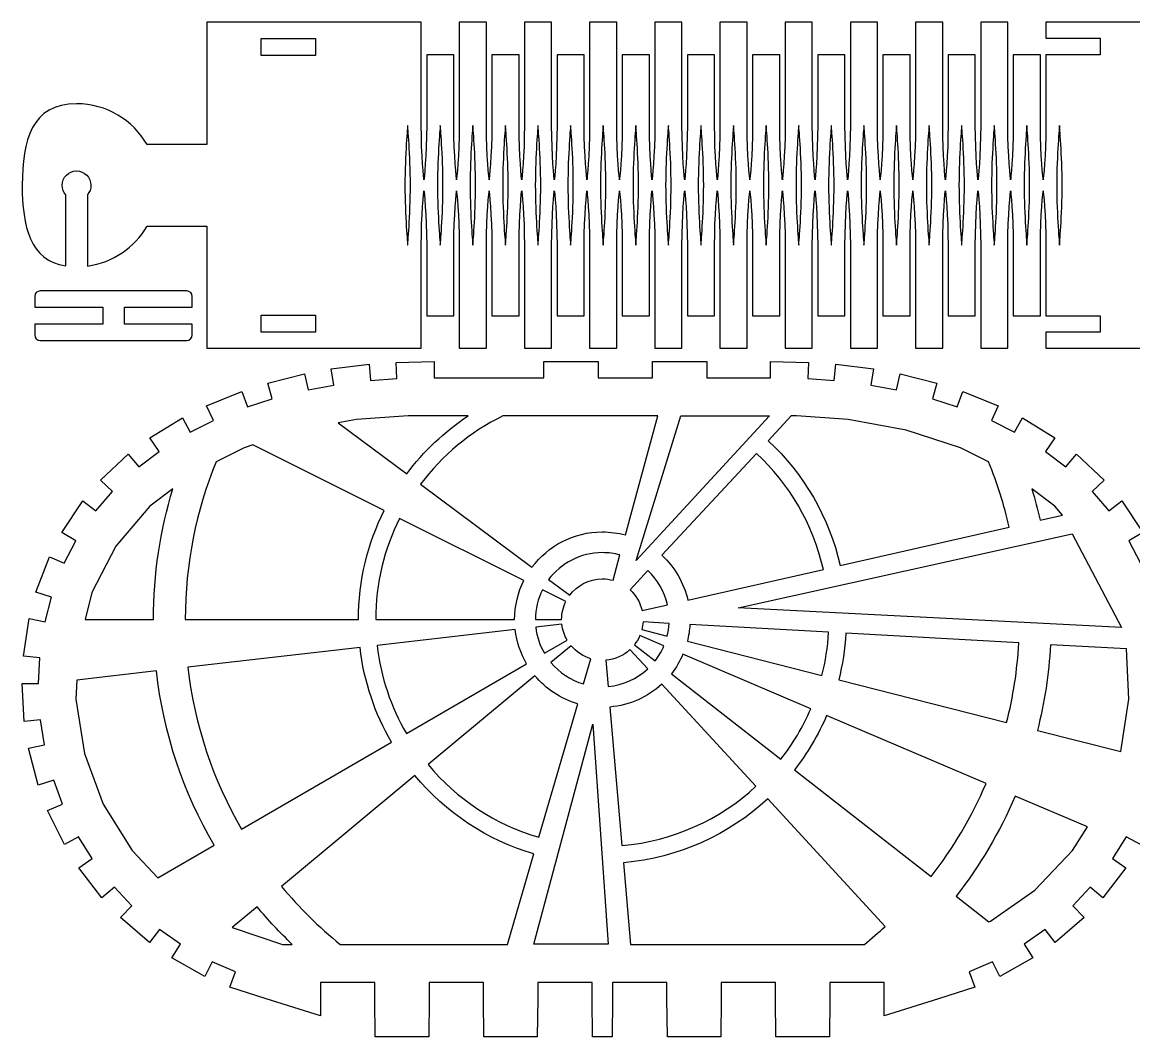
# Model space of a CAD drawing. Extents: x 4 to 516, y -192 to -4.
# Drawn here: x 4 to 208.6, y -190.7 to -4 of the extents above; entities that cross this region are included whole.
import ezdxf

# ---------------------------------------------------------------- set-up
doc = ezdxf.new("R2010")
doc.units = 0
doc.layers.add('LAYER_1', color=7, linetype='CONTINUOUS')

msp = doc.modelspace()

# ---------------------------------------------------------------- linework, layer by layer
at = {"layer": 'LAYER_1'}
for points in [[(58, -10.1), (48, -10.1), (48, -7), (58, -7), (58, -10.1)], [(58, -61), (48, -61), (48, -57.9), (58, -57.9), (58, -61)], [(209.85, -155.33), (207.22, -153.88), (204.74, -157.86), (207.2, -159.58), (202.92, -165.12), (200.64, -163.16), (197.41, -166.57), (199.48, -168.74), (194.18, -173.32), (192.34, -170.95), (188.49, -173.63), (190.08, -176.18), (183.97, -179.59), (182.64, -176.9), (178.32, -178.75), (179.38, -181.57), (172.7, -183.68), (162.7, -186.8), (162.7, -180.68), (152.7, -180.68), (152.7, -183.68), (152.63, -190.68), (142.77, -190.68), (142.7, -183.68), (142.7, -180.68), (132.7, -180.68), (132.7, -183.68), (132.63, -190.68), (122.77, -190.68), (122.7, -183.68), (122.7, -180.68), (112.7, -180.68), (112.7, -183.68), (112.63, -190.68), (108.97, -190.68), (108.9, -183.68), (108.9, -180.68), (98.9, -180.68), (98.9, -183.68), (98.83, -190.68), (88.97, -190.68), (88.9, -183.68), (88.9, -180.68), (78.9, -180.68), (78.9, -183.68), (78.83, -190.68), (68.97, -190.68), (68.9, -183.68), (68.9, -180.68), (58.9, -180.68), (58.9, -186.8), (48.9, -183.68), (42.23, -181.57), (43.28, -178.75), (38.96, -176.9), (37.64, -179.59), (31.52, -176.18), (33.11, -173.63), (29.27, -170.95), (27.42, -173.32), (22.12, -168.74), (24.2, -166.57), (20.96, -163.16), (18.68, -165.12), (14.4, -159.58), (16.87, -157.86), (14.38, -153.88), (11.76, -155.33), (8.67, -149.05), (11.43, -147.87), (9.79, -143.46), (6.93, -144.37), (5.16, -137.59), (8.1, -136.98), (7.37, -132.34), (4.38, -132.65), (4, -125.66), (7.01, -125.65), (7.23, -120.97), (4.25, -120.67), (5.29, -113.74), (8.24, -114.34), (9.4, -109.8), (6.53, -108.9), (9, -102.35), (11.75, -103.56), (13.87, -99.43), (11.28, -97.9), (15.18, -92.08), (17.57, -93.9), (20.59, -90.35), (18.42, -88.28), (23.53, -83.5), (25.47, -85.79), (29.22, -82.96), (27.52, -80.48), (33.48, -76.8), (34.94, -79.43), (39.19, -77.3), (37.95, -74.57), (44.44, -71.93), (45.46, -74.75), (50.02, -73.29), (49.19, -70.41), (55.99, -68.71), (56.62, -71.64), (61.37, -70.76), (60.9, -67.8), (67.85, -66.92), (68.14, -69.91), (72.97, -69.57), (72.83, -66.58), (79.83, -66.45), (79.83, -69.45), (100.05, -69.45), (100.05, -66.45), (110.05, -66.45), (110.05, -69.45), (120.05, -69.45), (120.05, -66.45), (130.05, -66.45), (130.05, -69.45), (141.77, -69.45), (141.77, -66.45), (148.77, -66.58), (148.64, -69.57), (153.46, -69.91), (153.76, -66.92), (160.7, -67.8), (160.24, -70.76), (164.98, -71.64), (165.62, -68.71), (172.41, -70.41), (171.59, -73.29), (176.14, -74.75), (177.17, -71.93), (183.65, -74.57), (182.42, -77.3), (186.66, -79.43), (188.13, -76.8), (194.08, -80.48), (192.39, -82.96), (196.13, -85.79), (198.07, -83.5), (203.19, -88.28), (201.01, -90.35), (204.03, -93.9), (206.42, -92.08), (210.32, -97.9), (207.73, -99.43), (209.86, -103.56)], [(141.56, -76.45), (117.01, -103.07), (125.24, -76.45), (141.56, -76.45)], [(197.27, -98.11), (206.38, -115.39), (135.82, -111.78), (197.27, -98.11)], [(98.19, -173.63), (109.07, -133.18), (111.86, -173.63), (98.19, -173.63)]]:
    msp.add_lwpolyline(points, dxfattribs=at)
for points, knots in [([(72.46, -4), (72.46, -4), (38, -4), (38, -4), (38, -4), (38, -26.5), (38, -26.5), (38, -26.5), (26.99, -26.5), (26.99, -26.5), (24.4, -22.02), (19.55, -19), (14, -19), (5.71, -19), (4, -25.72), (4, -34), (4, -41.57), (5.43, -47.83), (12, -48.85), (12, -48.85), (12, -35.74), (12, -35.74), (11.59, -35.27), (11.35, -34.67), (11.35, -34), (11.35, -32.54), (12.54, -31.35), (14, -31.35), (15.46, -31.35), (16.65, -32.54), (16.65, -34), (16.65, -34.66), (16.41, -35.27), (16, -35.73), (16, -35.73), (16, -48.87), (16, -48.87), (20.7, -48.24), (24.72, -45.44), (26.99, -41.5), (26.99, -41.5), (38, -41.5), (38, -41.5), (38, -41.5), (38, -64), (38, -64), (38, -64), (72.46, -64), (72.46, -64)], [0, 0, 0, 0, 1, 1, 1, 2, 2, 2, 3, 3, 3, 4, 4, 4, 5, 5, 5, 6, 6, 6, 7, 7, 7, 8, 8, 8, 9, 9, 9, 10, 10, 10, 11, 11, 11, 12, 12, 12, 13, 13, 13, 14, 14, 14, 15, 15, 15, 16, 16, 16, 16]), ([(436.26, -4), (436.26, -4), (431.26, -4), (431.26, -4), (431.26, -4), (431.26, -23), (431.26, -23), (431.26, -28.53), (430.76, -33), (430.76, -33), (430.76, -33), (430.26, -28.53), (430.26, -23), (430.26, -23), (430.26, -10), (430.26, -10), (430.26, -10), (425.26, -10), (425.26, -10), (425.26, -10), (425.26, -23), (425.26, -23), (425.26, -28.53), (424.76, -33), (424.76, -33), (424.76, -33), (424.26, -28.53), (424.26, -23), (424.26, -23), (424.26, -4), (424.26, -4), (424.26, -4), (419.26, -4), (419.26, -4), (419.26, -4), (419.26, -23), (419.26, -23), (419.26, -28.53), (418.76, -33), (418.76, -33), (418.76, -33), (418.26, -28.53), (418.26, -23), (418.26, -23), (418.26, -10), (418.26, -10), (418.26, -10), (413.26, -10), (413.26, -10), (413.26, -10), (413.26, -23), (413.26, -23), (413.26, -28.53), (412.76, -33), (412.76, -33), (412.76, -33), (412.26, -28.53), (412.26, -23), (412.26, -23), (412.26, -4), (412.26, -4), (412.26, -4), (407.26, -4), (407.26, -4), (407.26, -4), (407.26, -23), (407.26, -23), (407.26, -28.53), (406.76, -33), (406.76, -33), (406.76, -33), (406.26, -28.53), (406.26, -23), (406.26, -23), (406.26, -10), (406.26, -10), (406.26, -10), (401.26, -10), (401.26, -10), (401.26, -10), (401.26, -23), (401.26, -23), (401.26, -28.53), (400.76, -33), (400.76, -33), (400.76, -33), (400.26, -28.53), (400.26, -23), (400.26, -23), (400.26, -4), (400.26, -4), (400.26, -4), (395.26, -4), (395.26, -4), (395.26, -4), (395.26, -23), (395.26, -23), (395.26, -28.53), (394.76, -33), (394.76, -33), (394.76, -33), (394.26, -28.53), (394.26, -23), (394.26, -23), (394.26, -10), (394.26, -10), (394.26, -10), (389.26, -10), (389.26, -10), (389.26, -10), (389.26, -23), (389.26, -23), (389.26, -28.53), (388.76, -33), (388.76, -33), (388.76, -33), (388.26, -28.53), (388.26, -23), (388.26, -23), (388.26, -4), (388.26, -4), (388.26, -4), (383.26, -4), (383.26, -4), (383.26, -4), (383.26, -23), (383.26, -23), (383.26, -28.53), (382.76, -33), (382.76, -33), (382.76, -33), (382.26, -28.53), (382.26, -23), (382.26, -23), (382.26, -10), (382.26, -10), (382.26, -10), (377.26, -10), (377.26, -10), (377.26, -10), (377.26, -23), (377.26, -23), (377.26, -28.53), (376.76, -33), (376.76, -33), (376.76, -33), (376.26, -28.53), (376.26, -23), (376.26, -23), (376.26, -4), (376.26, -4), (376.26, -4), (371.26, -4), (371.26, -4), (371.26, -4), (371.26, -23), (371.26, -23), (371.26, -28.53), (370.76, -33), (370.76, -33), (370.76, -33), (370.26, -28.53), (370.26, -23), (370.26, -23), (370.26, -10), (370.26, -10), (370.26, -10), (365.26, -10), (365.26, -10), (365.26, -10), (365.26, -23), (365.26, -23), (365.26, -28.53), (364.76, -33), (364.76, -33), (364.76, -33), (364.26, -28.53), (364.26, -23), (364.26, -23), (364.26, -4), (364.26, -4), (364.26, -4), (359.26, -4), (359.26, -4), (359.26, -4), (359.26, -23), (359.26, -23), (359.26, -28.53), (358.76, -33), (358.76, -33), (358.76, -33), (358.26, -28.53), (358.26, -23), (358.26, -23), (358.26, -10), (358.26, -10), (358.26, -10), (353.26, -10), (353.26, -10), (353.26, -10), (353.26, -23), (353.26, -23), (353.26, -28.53), (352.76, -33), (352.76, -33), (352.76, -33), (352.26, -28.53), (352.26, -23), (352.26, -23), (352.26, -4), (352.26, -4), (352.26, -4), (347.26, -4), (347.26, -4), (347.26, -4), (347.26, -23), (347.26, -23), (347.26, -28.53), (346.76, -33), (346.76, -33), (346.76, -33), (346.26, -28.53), (346.26, -23), (346.26, -23), (346.26, -10), (346.26, -10), (346.26, -10), (341.26, -10), (341.26, -10), (341.26, -10), (341.26, -23), (341.26, -23), (341.26, -28.53), (340.76, -33), (340.76, -33), (340.76, -33), (340.26, -28.53), (340.26, -23), (340.26, -23), (340.26, -4), (340.26, -4), (340.26, -4), (335.26, -4), (335.26, -4), (335.26, -4), (335.26, -23), (335.26, -23), (335.26, -28.53), (334.76, -33), (334.76, -33), (334.76, -33), (334.26, -28.53), (334.26, -23), (334.26, -23), (334.26, -10), (334.26, -10), (334.26, -10), (329.26, -10), (329.26, -10), (329.26, -10), (329.26, -23), (329.26, -23), (329.26, -28.53), (328.76, -33), (328.76, -33), (328.76, -33), (328.26, -28.53), (328.26, -23), (328.26, -23), (328.26, -4), (328.26, -4), (328.26, -4), (323.26, -4), (323.26, -4), (323.26, -4), (323.26, -23), (323.26, -23), (323.26, -28.53), (322.76, -33), (322.76, -33), (322.76, -33), (322.26, -28.53), (322.26, -23), (322.26, -23), (322.26, -10), (322.26, -10), (322.26, -10), (317.26, -10), (317.26, -10), (317.26, -10), (317.26, -23), (317.26, -23), (317.26, -28.53), (316.76, -33), (316.76, -33), (316.76, -33), (316.26, -28.53), (316.26, -23), (316.26, -23), (316.26, -10), (316.26, -10), (316.26, -10), (306.26, -10), (306.26, -10), (306.26, -10), (306.26, -6.9), (306.26, -6.9), (306.26, -6.9), (316.26, -6.9), (316.26, -6.9), (316.26, -6.9), (316.26, -4), (316.26, -4), (316.26, -4), (192.46, -4), (192.46, -4), (192.46, -4), (192.46, -6.9), (192.46, -6.9), (192.46, -6.9), (202.46, -6.9), (202.46, -6.9), (202.46, -6.9), (202.46, -10), (202.46, -10), (202.46, -10), (192.46, -10), (192.46, -10), (192.46, -10), (192.46, -23), (192.46, -23), (192.46, -28.53), (191.96, -33), (191.96, -33), (191.96, -33), (191.46, -28.53), (191.46, -23), (191.46, -23), (191.46, -10), (191.46, -10), (191.46, -10), (186.46, -10), (186.46, -10), (186.46, -10), (186.46, -23), (186.46, -23), (186.46, -28.53), (185.96, -33), (185.96, -33), (185.96, -33), (185.46, -28.53), (185.46, -23), (185.46, -23), (185.46, -4), (185.46, -4), (185.46, -4), (180.46, -4), (180.46, -4), (180.46, -4), (180.46, -23), (180.46, -23), (180.46, -28.53), (179.96, -33), (179.96, -33), (179.96, -33), (179.46, -28.53), (179.46, -23), (179.46, -23), (179.46, -10), (179.46, -10), (179.46, -10), (174.46, -10), (174.46, -10), (174.46, -10), (174.46, -23), (174.46, -23), (174.46, -28.53), (173.96, -33), (173.96, -33), (173.96, -33), (173.46, -28.53), (173.46, -23), (173.46, -23), (173.46, -4), (173.46, -4), (173.46, -4), (168.46, -4), (168.46, -4), (168.46, -4), (168.46, -23), (168.46, -23), (168.46, -28.53), (167.96, -33), (167.96, -33), (167.96, -33), (167.46, -28.53), (167.46, -23), (167.46, -23), (167.46, -10), (167.46, -10), (167.46, -10), (162.46, -10), (162.46, -10), (162.46, -10), (162.46, -23), (162.46, -23), (162.46, -28.53), (161.96, -33), (161.96, -33), (161.96, -33), (161.46, -28.53), (161.46, -23), (161.46, -23), (161.46, -4), (161.46, -4), (161.46, -4), (156.46, -4), (156.46, -4), (156.46, -4), (156.46, -23), (156.46, -23), (156.46, -28.53), (155.96, -33), (155.96, -33), (155.96, -33), (155.46, -28.53), (155.46, -23), (155.46, -23), (155.46, -10), (155.46, -10), (155.46, -10), (150.46, -10), (150.46, -10), (150.46, -10), (150.46, -23), (150.46, -23), (150.46, -28.53), (149.96, -33), (149.96, -33), (149.96, -33), (149.46, -28.53), (149.46, -23), (149.46, -23), (149.46, -4), (149.46, -4), (149.46, -4), (144.46, -4), (144.46, -4), (144.46, -4), (144.46, -23), (144.46, -23), (144.46, -28.53), (143.96, -33), (143.96, -33), (143.96, -33), (143.46, -28.53), (143.46, -23), (143.46, -23), (143.46, -10), (143.46, -10), (143.46, -10), (138.46, -10), (138.46, -10), (138.46, -10), (138.46, -23), (138.46, -23), (138.46, -28.53), (137.96, -33), (137.96, -33), (137.96, -33), (137.46, -28.53), (137.46, -23), (137.46, -23), (137.46, -4), (137.46, -4), (137.46, -4), (132.46, -4), (132.46, -4), (132.46, -4), (132.46, -23), (132.46, -23), (132.46, -28.53), (131.96, -33), (131.96, -33), (131.96, -33), (131.46, -28.53), (131.46, -23), (131.46, -23), (131.46, -10), (131.46, -10), (131.46, -10), (126.46, -10), (126.46, -10), (126.46, -10), (126.46, -23), (126.46, -23), (126.46, -28.53), (125.96, -33), (125.96, -33), (125.96, -33), (125.46, -28.53), (125.46, -23), (125.46, -23), (125.46, -4), (125.46, -4), (125.46, -4), (120.46, -4), (120.46, -4), (120.46, -4), (120.46, -23), (120.46, -23), (120.46, -28.53), (119.96, -33), (119.96, -33), (119.96, -33), (119.46, -28.53), (119.46, -23), (119.46, -23), (119.46, -10), (119.46, -10), (119.46, -10), (114.46, -10), (114.46, -10), (114.46, -10), (114.46, -23), (114.46, -23), (114.46, -28.53), (113.96, -33), (113.96, -33), (113.96, -33), (113.46, -28.53), (113.46, -23), (113.46, -23), (113.46, -4), (113.46, -4), (113.46, -4), (108.46, -4), (108.46, -4), (108.46, -4), (108.46, -23), (108.46, -23), (108.46, -28.53), (107.96, -33), (107.96, -33), (107.96, -33), (107.46, -28.53), (107.46, -23), (107.46, -23), (107.46, -10), (107.46, -10), (107.46, -10), (102.46, -10), (102.46, -10), (102.46, -10), (102.46, -23), (102.46, -23), (102.46, -28.53), (101.96, -33), (101.96, -33), (101.96, -33), (101.46, -28.53), (101.46, -23), (101.46, -23), (101.46, -4), (101.46, -4), (101.46, -4), (96.46, -4), (96.46, -4), (96.46, -4), (96.46, -23), (96.46, -23), (96.46, -28.53), (95.96, -33), (95.96, -33), (95.96, -33), (95.46, -28.53), (95.46, -23), (95.46, -23), (95.46, -10), (95.46, -10), (95.46, -10), (90.46, -10), (90.46, -10), (90.46, -10), (90.46, -23), (90.46, -23), (90.46, -28.53), (89.96, -33), (89.96, -33), (89.96, -33), (89.46, -28.53), (89.46, -23), (89.46, -23), (89.46, -4), (89.46, -4), (89.46, -4), (84.46, -4), (84.46, -4), (84.46, -4), (84.46, -23), (84.46, -23), (84.46, -28.53), (83.96, -33), (83.96, -33), (83.96, -33), (83.46, -28.53), (83.46, -23), (83.46, -23), (83.46, -10), (83.46, -10), (83.46, -10), (78.46, -10), (78.46, -10), (78.46, -10), (78.46, -23), (78.46, -23), (78.46, -28.53), (77.96, -33), (77.96, -33), (77.96, -33), (77.46, -28.53), (77.46, -23), (77.46, -23), (77.46, -4), (77.46, -4), (77.46, -4), (72.46, -4), (72.46, -4)], [0, 0, 0, 0, 1, 1, 1, 2, 2, 2, 3, 3, 3, 4, 4, 4, 5, 5, 5, 6, 6, 6, 7, 7, 7, 8, 8, 8, 9, 9, 9, 10, 10, 10, 11, 11, 11, 12, 12, 12, 13, 13, 13, 14, 14, 14, 15, 15, 15, 16, 16, 16, 17, 17, 17, 18, 18, 18, 19, 19, 19, 20, 20, 20, 21, 21, 21, 22, 22, 22, 23, 23, 23, 24, 24, 24, 25, 25, 25, 26, 26, 26, 27, 27, 27, 28, 28, 28, 29, 29, 29, 30, 30, 30, 31, 31, 31, 32, 32, 32, 33, 33, 33, 34, 34, 34, 35, 35, 35, 36, 36, 36, 37, 37, 37, 38, 38, 38, 39, 39, 39, 40, 40, 40, 41, 41, 41, 42, 42, 42, 43, 43, 43, 44, 44, 44, 45, 45, 45, 46, 46, 46, 47, 47, 47, 48, 48, 48, 49, 49, 49, 50, 50, 50, 51, 51, 51, 52, 52, 52, 53, 53, 53, 54, 54, 54, 55, 55, 55, 56, 56, 56, 57, 57, 57, 58, 58, 58, 59, 59, 59, 60, 60, 60, 61, 61, 61, 62, 62, 62, 63, 63, 63, 64, 64, 64, 65, 65, 65, 66, 66, 66, 67, 67, 67, 68, 68, 68, 69, 69, 69, 70, 70, 70, 71, 71, 71, 72, 72, 72, 73, 73, 73, 74, 74, 74, 75, 75, 75, 76, 76, 76, 77, 77, 77, 78, 78, 78, 79, 79, 79, 80, 80, 80, 81, 81, 81, 82, 82, 82, 83, 83, 83, 84, 84, 84, 85, 85, 85, 86, 86, 86, 87, 87, 87, 88, 88, 88, 89, 89, 89, 90, 90, 90, 91, 91, 91, 92, 92, 92, 93, 93, 93, 94, 94, 94, 95, 95, 95, 96, 96, 96, 97, 97, 97, 98, 98, 98, 99, 99, 99, 100, 100, 100, 101, 101, 101, 102, 102, 102, 103, 103, 103, 104, 104, 104, 105, 105, 105, 106, 106, 106, 107, 107, 107, 108, 108, 108, 109, 109, 109, 110, 110, 110, 111, 111, 111, 112, 112, 112, 113, 113, 113, 114, 114, 114, 115, 115, 115, 116, 116, 116, 117, 117, 117, 118, 118, 118, 119, 119, 119, 120, 120, 120, 121, 121, 121, 122, 122, 122, 123, 123, 123, 124, 124, 124, 125, 125, 125, 126, 126, 126, 127, 127, 127, 128, 128, 128, 129, 129, 129, 130, 130, 130, 131, 131, 131, 132, 132, 132, 133, 133, 133, 134, 134, 134, 135, 135, 135, 136, 136, 136, 137, 137, 137, 138, 138, 138, 139, 139, 139, 140, 140, 140, 141, 141, 141, 142, 142, 142, 143, 143, 143, 144, 144, 144, 145, 145, 145, 146, 146, 146, 147, 147, 147, 148, 148, 148, 149, 149, 149, 150, 150, 150, 151, 151, 151, 152, 152, 152, 153, 153, 153, 154, 154, 154, 155, 155, 155, 156, 156, 156, 157, 157, 157, 158, 158, 158, 159, 159, 159, 160, 160, 160, 161, 161, 161, 162, 162, 162, 163, 163, 163, 164, 164, 164, 165, 165, 165, 166, 166, 166, 167, 167, 167, 168, 168, 168, 169, 169, 169, 170, 170, 170, 171, 171, 171, 172, 172, 172, 173, 173, 173, 174, 174, 174, 175, 175, 175, 176, 176, 176, 177, 177, 177, 178, 178, 178, 179, 179, 179, 180, 180, 180, 181, 181, 181, 182, 182, 182, 183, 183, 183, 184, 184, 184, 185, 185, 185, 186, 186, 186, 187, 187, 187, 188, 188, 188, 189, 189, 189, 190, 190, 190, 191, 191, 191, 192, 192, 192, 193, 193, 193, 194, 194, 194, 195, 195, 195, 196, 196, 196, 197, 197, 197, 198, 198, 198, 199, 199, 199, 200, 200, 200, 201, 201, 201, 202, 202, 202, 203, 203, 203, 204, 204, 204, 205, 205, 205, 206, 206, 206, 207, 207, 207, 208, 208, 208, 209, 209, 209, 209]), ([(74.96, -45), (74.96, -45), (74.46, -39.52), (74.46, -34), (74.46, -28.48), (74.96, -23), (74.96, -23), (74.96, -23), (75.46, -28.48), (75.46, -34), (75.46, -39.52), (74.96, -45), (74.96, -45)], [0, 0, 0, 0, 1, 1, 1, 2, 2, 2, 3, 3, 3, 4, 4, 4, 4]), ([(80.96, -45), (80.96, -45), (80.46, -39.52), (80.46, -34), (80.46, -28.48), (80.96, -23), (80.96, -23), (80.96, -23), (81.46, -28.48), (81.46, -34), (81.46, -39.52), (80.96, -45), (80.96, -45)], [0, 0, 0, 0, 1, 1, 1, 2, 2, 2, 3, 3, 3, 4, 4, 4, 4]), ([(86.96, -45), (86.96, -45), (86.46, -39.52), (86.46, -34), (86.46, -28.48), (86.96, -23), (86.96, -23), (86.96, -23), (87.46, -28.48), (87.46, -34), (87.46, -39.52), (86.96, -45), (86.96, -45)], [0, 0, 0, 0, 1, 1, 1, 2, 2, 2, 3, 3, 3, 4, 4, 4, 4]), ([(92.96, -45), (92.96, -45), (92.46, -39.52), (92.46, -34), (92.46, -28.48), (92.96, -23), (92.96, -23), (92.96, -23), (93.46, -28.48), (93.46, -34), (93.46, -39.52), (92.96, -45), (92.96, -45)], [0, 0, 0, 0, 1, 1, 1, 2, 2, 2, 3, 3, 3, 4, 4, 4, 4]), ([(98.96, -45), (98.96, -45), (98.46, -39.52), (98.46, -34), (98.46, -28.48), (98.96, -23), (98.96, -23), (98.96, -23), (99.46, -28.48), (99.46, -34), (99.46, -39.52), (98.96, -45), (98.96, -45)], [0, 0, 0, 0, 1, 1, 1, 2, 2, 2, 3, 3, 3, 4, 4, 4, 4]), ([(104.96, -45), (104.96, -45), (104.46, -39.52), (104.46, -34), (104.46, -28.48), (104.96, -23), (104.96, -23), (104.96, -23), (105.46, -28.48), (105.46, -34), (105.46, -39.52), (104.96, -45), (104.96, -45)], [0, 0, 0, 0, 1, 1, 1, 2, 2, 2, 3, 3, 3, 4, 4, 4, 4]), ([(110.96, -45), (110.96, -45), (110.46, -39.52), (110.46, -34), (110.46, -28.48), (110.96, -23), (110.96, -23), (110.96, -23), (111.46, -28.48), (111.46, -34), (111.46, -39.52), (110.96, -45), (110.96, -45)], [0, 0, 0, 0, 1, 1, 1, 2, 2, 2, 3, 3, 3, 4, 4, 4, 4]), ([(116.96, -45), (116.96, -45), (116.46, -39.52), (116.46, -34), (116.46, -28.48), (116.96, -23), (116.96, -23), (116.96, -23), (117.46, -28.48), (117.46, -34), (117.46, -39.52), (116.96, -45), (116.96, -45)], [0, 0, 0, 0, 1, 1, 1, 2, 2, 2, 3, 3, 3, 4, 4, 4, 4]), ([(122.96, -45), (122.96, -45), (122.46, -39.52), (122.46, -34), (122.46, -28.48), (122.96, -23), (122.96, -23), (122.96, -23), (123.46, -28.48), (123.46, -34), (123.46, -39.52), (122.96, -45), (122.96, -45)], [0, 0, 0, 0, 1, 1, 1, 2, 2, 2, 3, 3, 3, 4, 4, 4, 4]), ([(128.96, -45), (128.96, -45), (128.46, -39.52), (128.46, -34), (128.46, -28.48), (128.96, -23), (128.96, -23), (128.96, -23), (129.46, -28.48), (129.46, -34), (129.46, -39.52), (128.96, -45), (128.96, -45)], [0, 0, 0, 0, 1, 1, 1, 2, 2, 2, 3, 3, 3, 4, 4, 4, 4]), ([(134.96, -45), (134.96, -45), (134.46, -39.52), (134.46, -34), (134.46, -28.48), (134.96, -23), (134.96, -23), (134.96, -23), (135.46, -28.48), (135.46, -34), (135.46, -39.52), (134.96, -45), (134.96, -45)], [0, 0, 0, 0, 1, 1, 1, 2, 2, 2, 3, 3, 3, 4, 4, 4, 4]), ([(140.96, -45), (140.96, -45), (140.46, -39.52), (140.46, -34), (140.46, -28.48), (140.96, -23), (140.96, -23), (140.96, -23), (141.46, -28.48), (141.46, -34), (141.46, -39.52), (140.96, -45), (140.96, -45)], [0, 0, 0, 0, 1, 1, 1, 2, 2, 2, 3, 3, 3, 4, 4, 4, 4]), ([(146.96, -45), (146.96, -45), (146.46, -39.52), (146.46, -34), (146.46, -28.48), (146.96, -23), (146.96, -23), (146.96, -23), (147.46, -28.48), (147.46, -34), (147.46, -39.52), (146.96, -45), (146.96, -45)], [0, 0, 0, 0, 1, 1, 1, 2, 2, 2, 3, 3, 3, 4, 4, 4, 4]), ([(152.96, -45), (152.96, -45), (152.46, -39.52), (152.46, -34), (152.46, -28.48), (152.96, -23), (152.96, -23), (152.96, -23), (153.46, -28.48), (153.46, -34), (153.46, -39.52), (152.96, -45), (152.96, -45)], [0, 0, 0, 0, 1, 1, 1, 2, 2, 2, 3, 3, 3, 4, 4, 4, 4]), ([(158.96, -45), (158.96, -45), (158.46, -39.52), (158.46, -34), (158.46, -28.48), (158.96, -23), (158.96, -23), (158.96, -23), (159.46, -28.48), (159.46, -34), (159.46, -39.52), (158.96, -45), (158.96, -45)], [0, 0, 0, 0, 1, 1, 1, 2, 2, 2, 3, 3, 3, 4, 4, 4, 4]), ([(164.96, -45), (164.96, -45), (164.46, -39.52), (164.46, -34), (164.46, -28.48), (164.96, -23), (164.96, -23), (164.96, -23), (165.46, -28.48), (165.46, -34), (165.46, -39.52), (164.96, -45), (164.96, -45)], [0, 0, 0, 0, 1, 1, 1, 2, 2, 2, 3, 3, 3, 4, 4, 4, 4]), ([(170.96, -45), (170.96, -45), (170.46, -39.52), (170.46, -34), (170.46, -28.48), (170.96, -23), (170.96, -23), (170.96, -23), (171.46, -28.48), (171.46, -34), (171.46, -39.52), (170.96, -45), (170.96, -45)], [0, 0, 0, 0, 1, 1, 1, 2, 2, 2, 3, 3, 3, 4, 4, 4, 4]), ([(176.96, -45), (176.96, -45), (176.46, -39.52), (176.46, -34), (176.46, -28.48), (176.96, -23), (176.96, -23), (176.96, -23), (177.46, -28.48), (177.46, -34), (177.46, -39.52), (176.96, -45), (176.96, -45)], [0, 0, 0, 0, 1, 1, 1, 2, 2, 2, 3, 3, 3, 4, 4, 4, 4]), ([(182.96, -45), (182.96, -45), (182.46, -39.52), (182.46, -34), (182.46, -28.48), (182.96, -23), (182.96, -23), (182.96, -23), (183.46, -28.48), (183.46, -34), (183.46, -39.52), (182.96, -45), (182.96, -45)], [0, 0, 0, 0, 1, 1, 1, 2, 2, 2, 3, 3, 3, 4, 4, 4, 4]), ([(188.96, -45), (188.96, -45), (188.46, -39.52), (188.46, -34), (188.46, -28.48), (188.96, -23), (188.96, -23), (188.96, -23), (189.46, -28.48), (189.46, -34), (189.46, -39.52), (188.96, -45), (188.96, -45)], [0, 0, 0, 0, 1, 1, 1, 2, 2, 2, 3, 3, 3, 4, 4, 4, 4]), ([(194.96, -45), (194.96, -45), (194.46, -39.52), (194.46, -34), (194.46, -28.48), (194.96, -23), (194.96, -23), (194.96, -23), (195.46, -28.48), (195.46, -34), (195.46, -39.52), (194.96, -45), (194.96, -45)], [0, 0, 0, 0, 1, 1, 1, 2, 2, 2, 3, 3, 3, 4, 4, 4, 4]), ([(72.46, -64), (72.46, -64), (77.46, -64), (77.46, -64), (77.46, -64), (77.46, -45), (77.46, -45), (77.46, -39.48), (77.96, -35), (77.96, -35), (77.96, -35), (78.46, -39.48), (78.46, -45), (78.46, -45), (78.46, -58), (78.46, -58), (78.46, -58), (83.46, -58), (83.46, -58), (83.46, -58), (83.46, -45), (83.46, -45), (83.46, -39.48), (83.96, -35), (83.96, -35), (83.96, -35), (84.46, -39.48), (84.46, -45), (84.46, -45), (84.46, -64), (84.46, -64), (84.46, -64), (89.46, -64), (89.46, -64), (89.46, -64), (89.46, -45), (89.46, -45), (89.46, -39.48), (89.96, -35), (89.96, -35), (89.96, -35), (90.46, -39.48), (90.46, -45), (90.46, -45), (90.46, -58), (90.46, -58), (90.46, -58), (95.46, -58), (95.46, -58), (95.46, -58), (95.46, -45), (95.46, -45), (95.46, -39.48), (95.96, -35), (95.96, -35), (95.96, -35), (96.46, -39.48), (96.46, -45), (96.46, -45), (96.46, -64), (96.46, -64), (96.46, -64), (101.46, -64), (101.46, -64), (101.46, -64), (101.46, -45), (101.46, -45), (101.46, -39.48), (101.96, -35), (101.96, -35), (101.96, -35), (102.46, -39.48), (102.46, -45), (102.46, -45), (102.46, -58), (102.46, -58), (102.46, -58), (107.46, -58), (107.46, -58), (107.46, -58), (107.46, -45), (107.46, -45), (107.46, -39.48), (107.96, -35), (107.96, -35), (107.96, -35), (108.46, -39.48), (108.46, -45), (108.46, -45), (108.46, -64), (108.46, -64), (108.46, -64), (113.46, -64), (113.46, -64), (113.46, -64), (113.46, -45), (113.46, -45), (113.46, -39.48), (113.96, -35), (113.96, -35), (113.96, -35), (114.46, -39.48), (114.46, -45), (114.46, -45), (114.46, -58), (114.46, -58), (114.46, -58), (119.46, -58), (119.46, -58), (119.46, -58), (119.46, -45), (119.46, -45), (119.46, -39.48), (119.96, -35), (119.96, -35), (119.96, -35), (120.46, -39.48), (120.46, -45), (120.46, -45), (120.46, -64), (120.46, -64), (120.46, -64), (125.46, -64), (125.46, -64), (125.46, -64), (125.46, -45), (125.46, -45), (125.46, -39.48), (125.96, -35), (125.96, -35), (125.96, -35), (126.46, -39.48), (126.46, -45), (126.46, -45), (126.46, -58), (126.46, -58), (126.46, -58), (131.46, -58), (131.46, -58), (131.46, -58), (131.46, -45), (131.46, -45), (131.46, -39.48), (131.96, -35), (131.96, -35), (131.96, -35), (132.46, -39.48), (132.46, -45), (132.46, -45), (132.46, -64), (132.46, -64), (132.46, -64), (137.46, -64), (137.46, -64), (137.46, -64), (137.46, -45), (137.46, -45), (137.46, -39.48), (137.96, -35), (137.96, -35), (137.96, -35), (138.46, -39.48), (138.46, -45), (138.46, -45), (138.46, -58), (138.46, -58), (138.46, -58), (143.46, -58), (143.46, -58), (143.46, -58), (143.46, -45), (143.46, -45), (143.46, -39.48), (143.96, -35), (143.96, -35), (143.96, -35), (144.46, -39.48), (144.46, -45), (144.46, -45), (144.46, -64), (144.46, -64), (144.46, -64), (149.46, -64), (149.46, -64), (149.46, -64), (149.46, -45), (149.46, -45), (149.46, -39.48), (149.96, -35), (149.96, -35), (149.96, -35), (150.46, -39.48), (150.46, -45), (150.46, -45), (150.46, -58), (150.46, -58), (150.46, -58), (155.46, -58), (155.46, -58), (155.46, -58), (155.46, -45), (155.46, -45), (155.46, -39.48), (155.96, -35), (155.96, -35), (155.96, -35), (156.46, -39.48), (156.46, -45), (156.46, -45), (156.46, -64), (156.46, -64), (156.46, -64), (161.46, -64), (161.46, -64), (161.46, -64), (161.46, -45), (161.46, -45), (161.46, -39.48), (161.96, -35), (161.96, -35), (161.96, -35), (162.46, -39.48), (162.46, -45), (162.46, -45), (162.46, -58), (162.46, -58), (162.46, -58), (167.46, -58), (167.46, -58), (167.46, -58), (167.46, -45), (167.46, -45), (167.46, -39.48), (167.96, -35), (167.96, -35), (167.96, -35), (168.46, -39.48), (168.46, -45), (168.46, -45), (168.46, -64), (168.46, -64), (168.46, -64), (173.46, -64), (173.46, -64), (173.46, -64), (173.46, -45), (173.46, -45), (173.46, -39.48), (173.96, -35), (173.96, -35), (173.96, -35), (174.46, -39.48), (174.46, -45), (174.46, -45), (174.46, -58), (174.46, -58), (174.46, -58), (179.46, -58), (179.46, -58), (179.46, -58), (179.46, -45), (179.46, -45), (179.46, -39.48), (179.96, -35), (179.96, -35), (179.96, -35), (180.46, -39.48), (180.46, -45), (180.46, -45), (180.46, -64), (180.46, -64), (180.46, -64), (185.46, -64), (185.46, -64), (185.46, -64), (185.46, -45), (185.46, -45), (185.46, -39.48), (185.96, -35), (185.96, -35), (185.96, -35), (186.46, -39.48), (186.46, -45), (186.46, -45), (186.46, -58), (186.46, -58), (186.46, -58), (191.46, -58), (191.46, -58), (191.46, -58), (191.46, -45), (191.46, -45), (191.46, -39.48), (191.96, -35), (191.96, -35), (191.96, -35), (192.46, -39.48), (192.46, -45), (192.46, -45), (192.46, -58), (192.46, -58), (192.46, -58), (202.46, -58), (202.46, -58), (202.46, -58), (202.46, -61), (202.46, -61), (202.46, -61), (192.46, -61), (192.46, -61), (192.46, -61), (192.46, -64), (192.46, -64), (192.46, -64), (316.26, -64), (316.26, -64), (316.26, -64), (316.26, -61.1), (316.26, -61.1), (316.26, -61.1), (306.26, -61.1), (306.26, -61.1), (306.26, -61.1), (306.26, -58), (306.26, -58), (306.26, -58), (316.26, -58), (316.26, -58), (316.26, -58), (316.26, -45), (316.26, -45), (316.26, -39.48), (316.76, -35), (316.76, -35), (316.76, -35), (317.26, -39.48), (317.26, -45), (317.26, -45), (317.26, -58), (317.26, -58), (317.26, -58), (322.26, -58), (322.26, -58), (322.26, -58), (322.26, -45), (322.26, -45), (322.26, -39.48), (322.76, -35), (322.76, -35), (322.76, -35), (323.26, -39.48), (323.26, -45), (323.26, -45), (323.26, -64), (323.26, -64), (323.26, -64), (328.26, -64), (328.26, -64), (328.26, -64), (328.26, -45), (328.26, -45), (328.26, -39.48), (328.76, -35), (328.76, -35), (328.76, -35), (329.26, -39.48), (329.26, -45), (329.26, -45), (329.26, -58), (329.26, -58), (329.26, -58), (334.26, -58), (334.26, -58), (334.26, -58), (334.26, -45), (334.26, -45), (334.26, -39.48), (334.76, -35), (334.76, -35), (334.76, -35), (335.26, -39.48), (335.26, -45), (335.26, -45), (335.26, -64), (335.26, -64), (335.26, -64), (340.26, -64), (340.26, -64), (340.26, -64), (340.26, -45), (340.26, -45), (340.26, -39.48), (340.76, -35), (340.76, -35), (340.76, -35), (341.26, -39.48), (341.26, -45), (341.26, -45), (341.26, -58), (341.26, -58), (341.26, -58), (346.26, -58), (346.26, -58), (346.26, -58), (346.26, -45), (346.26, -45), (346.26, -39.48), (346.76, -35), (346.76, -35), (346.76, -35), (347.26, -39.48), (347.26, -45), (347.26, -45), (347.26, -64), (347.26, -64), (347.26, -64), (352.26, -64), (352.26, -64), (352.26, -64), (352.26, -45), (352.26, -45), (352.26, -39.48), (352.76, -35), (352.76, -35), (352.76, -35), (353.26, -39.48), (353.26, -45), (353.26, -45), (353.26, -58), (353.26, -58), (353.26, -58), (358.26, -58), (358.26, -58), (358.26, -58), (358.26, -45), (358.26, -45), (358.26, -39.48), (358.76, -35), (358.76, -35), (358.76, -35), (359.26, -39.48), (359.26, -45), (359.26, -45), (359.26, -64), (359.26, -64), (359.26, -64), (364.26, -64), (364.26, -64), (364.26, -64), (364.26, -45), (364.26, -45), (364.26, -39.48), (364.76, -35), (364.76, -35), (364.76, -35), (365.26, -39.48), (365.26, -45), (365.26, -45), (365.26, -58), (365.26, -58), (365.26, -58), (370.26, -58), (370.26, -58), (370.26, -58), (370.26, -45), (370.26, -45), (370.26, -39.48), (370.76, -35), (370.76, -35), (370.76, -35), (371.26, -39.48), (371.26, -45), (371.26, -45), (371.26, -64), (371.26, -64), (371.26, -64), (376.26, -64), (376.26, -64), (376.26, -64), (376.26, -45), (376.26, -45), (376.26, -39.48), (376.76, -35), (376.76, -35), (376.76, -35), (377.26, -39.48), (377.26, -45), (377.26, -45), (377.26, -58), (377.26, -58), (377.26, -58), (382.26, -58), (382.26, -58), (382.26, -58), (382.26, -45), (382.26, -45), (382.26, -39.48), (382.76, -35), (382.76, -35), (382.76, -35), (383.26, -39.48), (383.26, -45), (383.26, -45), (383.26, -64), (383.26, -64), (383.26, -64), (388.26, -64), (388.26, -64), (388.26, -64), (388.26, -45), (388.26, -45), (388.26, -39.48), (388.76, -35), (388.76, -35), (388.76, -35), (389.26, -39.48), (389.26, -45), (389.26, -45), (389.26, -58), (389.26, -58), (389.26, -58), (394.26, -58), (394.26, -58), (394.26, -58), (394.26, -45), (394.26, -45), (394.26, -39.48), (394.76, -35), (394.76, -35), (394.76, -35), (395.26, -39.48), (395.26, -45), (395.26, -45), (395.26, -64), (395.26, -64), (395.26, -64), (400.26, -64), (400.26, -64), (400.26, -64), (400.26, -45), (400.26, -45), (400.26, -39.48), (400.76, -35), (400.76, -35), (400.76, -35), (401.26, -39.48), (401.26, -45), (401.26, -45), (401.26, -58), (401.26, -58), (401.26, -58), (406.26, -58), (406.26, -58), (406.26, -58), (406.26, -45), (406.26, -45), (406.26, -39.48), (406.76, -35), (406.76, -35), (406.76, -35), (407.26, -39.48), (407.26, -45), (407.26, -45), (407.26, -64), (407.26, -64), (407.26, -64), (412.26, -64), (412.26, -64), (412.26, -64), (412.26, -45), (412.26, -45), (412.26, -39.48), (412.76, -35), (412.76, -35), (412.76, -35), (413.26, -39.48), (413.26, -45), (413.26, -45), (413.26, -58), (413.26, -58), (413.26, -58), (418.26, -58), (418.26, -58), (418.26, -58), (418.26, -45), (418.26, -45), (418.26, -39.48), (418.76, -35), (418.76, -35), (418.76, -35), (419.26, -39.48), (419.26, -45), (419.26, -45), (419.26, -64), (419.26, -64), (419.26, -64), (424.26, -64), (424.26, -64), (424.26, -64), (424.26, -45), (424.26, -45), (424.26, -39.48), (424.76, -35), (424.76, -35), (424.76, -35), (425.26, -39.48), (425.26, -45), (425.26, -45), (425.26, -58), (425.26, -58), (425.26, -58), (430.26, -58), (430.26, -58), (430.26, -58), (430.26, -45), (430.26, -45), (430.26, -39.48), (430.76, -35), (430.76, -35), (430.76, -35), (431.26, -39.48), (431.26, -45), (431.26, -45), (431.26, -64), (431.26, -64), (431.26, -64), (436.26, -64), (436.26, -64)], [0, 0, 0, 0, 1, 1, 1, 2, 2, 2, 3, 3, 3, 4, 4, 4, 5, 5, 5, 6, 6, 6, 7, 7, 7, 8, 8, 8, 9, 9, 9, 10, 10, 10, 11, 11, 11, 12, 12, 12, 13, 13, 13, 14, 14, 14, 15, 15, 15, 16, 16, 16, 17, 17, 17, 18, 18, 18, 19, 19, 19, 20, 20, 20, 21, 21, 21, 22, 22, 22, 23, 23, 23, 24, 24, 24, 25, 25, 25, 26, 26, 26, 27, 27, 27, 28, 28, 28, 29, 29, 29, 30, 30, 30, 31, 31, 31, 32, 32, 32, 33, 33, 33, 34, 34, 34, 35, 35, 35, 36, 36, 36, 37, 37, 37, 38, 38, 38, 39, 39, 39, 40, 40, 40, 41, 41, 41, 42, 42, 42, 43, 43, 43, 44, 44, 44, 45, 45, 45, 46, 46, 46, 47, 47, 47, 48, 48, 48, 49, 49, 49, 50, 50, 50, 51, 51, 51, 52, 52, 52, 53, 53, 53, 54, 54, 54, 55, 55, 55, 56, 56, 56, 57, 57, 57, 58, 58, 58, 59, 59, 59, 60, 60, 60, 61, 61, 61, 62, 62, 62, 63, 63, 63, 64, 64, 64, 65, 65, 65, 66, 66, 66, 67, 67, 67, 68, 68, 68, 69, 69, 69, 70, 70, 70, 71, 71, 71, 72, 72, 72, 73, 73, 73, 74, 74, 74, 75, 75, 75, 76, 76, 76, 77, 77, 77, 78, 78, 78, 79, 79, 79, 80, 80, 80, 81, 81, 81, 82, 82, 82, 83, 83, 83, 84, 84, 84, 85, 85, 85, 86, 86, 86, 87, 87, 87, 88, 88, 88, 89, 89, 89, 90, 90, 90, 91, 91, 91, 92, 92, 92, 93, 93, 93, 94, 94, 94, 95, 95, 95, 96, 96, 96, 97, 97, 97, 98, 98, 98, 99, 99, 99, 100, 100, 100, 101, 101, 101, 102, 102, 102, 103, 103, 103, 104, 104, 104, 105, 105, 105, 106, 106, 106, 107, 107, 107, 108, 108, 108, 109, 109, 109, 110, 110, 110, 111, 111, 111, 112, 112, 112, 113, 113, 113, 114, 114, 114, 115, 115, 115, 116, 116, 116, 117, 117, 117, 118, 118, 118, 119, 119, 119, 120, 120, 120, 121, 121, 121, 122, 122, 122, 123, 123, 123, 124, 124, 124, 125, 125, 125, 126, 126, 126, 127, 127, 127, 128, 128, 128, 129, 129, 129, 130, 130, 130, 131, 131, 131, 132, 132, 132, 133, 133, 133, 134, 134, 134, 135, 135, 135, 136, 136, 136, 137, 137, 137, 138, 138, 138, 139, 139, 139, 140, 140, 140, 141, 141, 141, 142, 142, 142, 143, 143, 143, 144, 144, 144, 145, 145, 145, 146, 146, 146, 147, 147, 147, 148, 148, 148, 149, 149, 149, 150, 150, 150, 151, 151, 151, 152, 152, 152, 153, 153, 153, 154, 154, 154, 155, 155, 155, 156, 156, 156, 157, 157, 157, 158, 158, 158, 159, 159, 159, 160, 160, 160, 161, 161, 161, 162, 162, 162, 163, 163, 163, 164, 164, 164, 165, 165, 165, 166, 166, 166, 167, 167, 167, 168, 168, 168, 169, 169, 169, 170, 170, 170, 171, 171, 171, 172, 172, 172, 173, 173, 173, 174, 174, 174, 175, 175, 175, 176, 176, 176, 177, 177, 177, 178, 178, 178, 179, 179, 179, 180, 180, 180, 181, 181, 181, 182, 182, 182, 183, 183, 183, 184, 184, 184, 185, 185, 185, 186, 186, 186, 187, 187, 187, 188, 188, 188, 189, 189, 189, 190, 190, 190, 191, 191, 191, 192, 192, 192, 193, 193, 193, 194, 194, 194, 195, 195, 195, 196, 196, 196, 197, 197, 197, 198, 198, 198, 199, 199, 199, 200, 200, 200, 201, 201, 201, 202, 202, 202, 203, 203, 203, 204, 204, 204, 205, 205, 205, 206, 206, 206, 207, 207, 207, 208, 208, 208, 209, 209, 209, 209]), ([(22.81, -56.45), (22.81, -56.45), (22.81, -59.55), (22.81, -59.55), (22.81, -59.55), (35.3, -59.55), (35.3, -59.55), (35.3, -59.55), (35.3, -61.55), (35.3, -61.55), (35.3, -62.1), (34.85, -62.55), (34.3, -62.55), (34.3, -62.55), (7.31, -62.55), (7.31, -62.55), (6.75, -62.55), (6.3, -62.1), (6.3, -61.55), (6.3, -61.55), (6.3, -59.55), (6.3, -59.55), (6.3, -59.55), (18.81, -59.55), (18.81, -59.55), (18.81, -59.55), (18.81, -56.45), (18.81, -56.45), (18.81, -56.45), (6.3, -56.45), (6.3, -56.45), (6.3, -56.45), (6.3, -54.45), (6.3, -54.45), (6.3, -53.9), (6.75, -53.45), (7.31, -53.45), (7.31, -53.45), (34.31, -53.45), (34.31, -53.45), (34.86, -53.45), (35.31, -53.9), (35.31, -54.45), (35.31, -54.45), (35.31, -56.45), (35.31, -56.45), (35.31, -56.45), (22.81, -56.45), (22.81, -56.45)], [0, 0, 0, 0, 1, 1, 1, 2, 2, 2, 3, 3, 3, 4, 4, 4, 5, 5, 5, 6, 6, 6, 7, 7, 7, 8, 8, 8, 9, 9, 9, 10, 10, 10, 11, 11, 11, 12, 12, 12, 13, 13, 13, 14, 14, 14, 15, 15, 15, 16, 16, 16, 16]), ([(65.56, -77.11), (65.56, -77.11), (75.04, -76.45), (75.04, -76.45), (75.04, -76.45), (86.08, -76.45), (86.08, -76.45), (81.72, -79.32), (77.9, -82.94), (74.78, -87.12), (74.78, -87.12), (62.17, -77.73), (62.17, -77.73), (62.17, -77.73), (65.56, -77.11), (65.56, -77.11)], [0, 0, 0, 0, 1, 1, 1, 2, 2, 2, 3, 3, 3, 4, 4, 4, 5, 5, 5, 5]), ([(121, -76.45), (121, -76.45), (115.04, -98.35), (115.04, -98.35), (113.69, -97.98), (112.27, -97.78), (110.8, -97.78), (105.5, -97.78), (100.79, -100.34), (97.85, -104.29), (97.85, -104.29), (77.34, -89.02), (77.34, -89.02), (81.29, -83.71), (86.47, -79.38), (92.47, -76.45), (92.47, -76.45), (121, -76.45), (121, -76.45)], [0, 0, 0, 0, 1, 1, 1, 2, 2, 2, 3, 3, 3, 4, 4, 4, 5, 5, 5, 6, 6, 6, 6]), ([(145.59, -76.45), (145.59, -76.45), (146.56, -76.45), (146.56, -76.45), (146.56, -76.45), (156.04, -77.11), (156.04, -77.11), (156.04, -77.11), (166.72, -79.08), (166.72, -79.08), (166.72, -79.08), (176.76, -82.3), (176.76, -82.3), (176.76, -82.3), (181.91, -84.88), (181.91, -84.88), (183.49, -88.75), (184.77, -92.78), (185.71, -96.94), (185.71, -96.94), (154.59, -103.99), (154.59, -103.99), (152.57, -95.02), (147.86, -87.07), (141.34, -81.02), (141.34, -81.02), (145.59, -76.45), (145.59, -76.45)], [0, 0, 0, 0, 1, 1, 1, 2, 2, 2, 3, 3, 3, 4, 4, 4, 5, 5, 5, 6, 6, 6, 7, 7, 7, 8, 8, 8, 9, 9, 9, 9]), ([(39.69, -84.88), (39.69, -84.88), (44.85, -82.3), (44.85, -82.3), (44.85, -82.3), (46.44, -81.79), (46.44, -81.79), (46.44, -81.79), (70.63, -93.87), (70.63, -93.87), (67.61, -99.9), (65.91, -106.71), (65.91, -113.92), (65.91, -113.92), (34.01, -113.92), (34.01, -113.92), (34.01, -103.65), (36.03, -93.84), (39.69, -84.88)], [0, 0, 0, 0, 1, 1, 1, 2, 2, 2, 3, 3, 3, 4, 4, 4, 5, 5, 5, 6, 6, 6, 6]), ([(121.78, -102.09), (121.78, -102.09), (139.18, -83.35), (139.18, -83.35), (145.23, -88.97), (149.61, -96.36), (151.49, -104.7), (151.49, -104.7), (126.54, -110.35), (126.54, -110.35), (125.82, -107.13), (124.12, -104.27), (121.78, -102.09)], [0, 0, 0, 0, 1, 1, 1, 2, 2, 2, 3, 3, 3, 4, 4, 4, 4]), ([(16.84, -108.96), (16.84, -108.96), (21.24, -100.39), (21.24, -100.39), (21.24, -100.39), (27.5, -93.03), (27.5, -93.03), (27.5, -93.03), (31.73, -89.84), (31.73, -89.84), (29.41, -97.46), (28.16, -105.55), (28.16, -113.92), (28.16, -113.92), (15.57, -113.92), (15.57, -113.92), (15.57, -113.92), (16.84, -108.96), (16.84, -108.96)], [0, 0, 0, 0, 1, 1, 1, 2, 2, 2, 3, 3, 3, 4, 4, 4, 5, 5, 5, 6, 6, 6, 6]), ([(194.1, -93.04), (194.1, -93.04), (195.53, -94.71), (195.53, -94.71), (195.53, -94.71), (191.41, -95.64), (191.41, -95.64), (190.97, -93.68), (190.46, -91.74), (189.87, -89.84), (189.87, -89.84), (194.1, -93.04), (194.1, -93.04)], [0, 0, 0, 0, 1, 1, 1, 2, 2, 2, 3, 3, 3, 4, 4, 4, 4]), ([(69.08, -113.92), (69.08, -107.23), (70.66, -100.9), (73.47, -95.29), (73.47, -95.29), (96.35, -106.71), (96.35, -106.71), (95.27, -108.88), (94.66, -111.33), (94.66, -113.92), (94.66, -113.92), (69.08, -113.92), (69.08, -113.92)], [0, 0, 0, 0, 1, 1, 1, 2, 2, 2, 3, 3, 3, 4, 4, 4, 4]), ([(104.79, -109.45), (104.79, -109.45), (100.91, -106.57), (100.91, -106.57), (103.16, -103.55), (106.75, -101.6), (110.8, -101.6), (111.92, -101.6), (113, -101.75), (114.03, -102.03), (114.03, -102.03), (112.77, -106.69), (112.77, -106.69), (112.14, -106.52), (111.48, -106.42), (110.8, -106.42), (108.34, -106.42), (106.15, -107.61), (104.79, -109.45)], [0, 0, 0, 0, 1, 1, 1, 2, 2, 2, 3, 3, 3, 4, 4, 4, 5, 5, 5, 6, 6, 6, 6]), ([(115.9, -108.43), (115.9, -108.43), (119.19, -104.89), (119.19, -104.89), (120.97, -106.55), (122.27, -108.74), (122.82, -111.2), (122.82, -111.2), (118.11, -112.27), (118.11, -112.27), (117.78, -110.77), (116.99, -109.44), (115.9, -108.43)], [0, 0, 0, 0, 1, 1, 1, 2, 2, 2, 3, 3, 3, 4, 4, 4, 4]), ([(103.3, -113.92), (103.3, -113.92), (98.47, -113.92), (98.47, -113.92), (98.47, -111.95), (98.94, -110.08), (99.77, -108.42), (99.77, -108.42), (104.09, -110.57), (104.09, -110.57), (103.59, -111.58), (103.3, -112.72), (103.3, -113.92)], [0, 0, 0, 0, 1, 1, 1, 2, 2, 2, 3, 3, 3, 4, 4, 4, 4]), ([(118.07, -115.77), (118.19, -115.31), (118.26, -114.84), (118.29, -114.34), (118.29, -114.34), (123.1, -114.61), (123.1, -114.61), (123.06, -115.42), (122.94, -116.2), (122.75, -116.96), (122.75, -116.96), (118.07, -115.77), (118.07, -115.77)], [0, 0, 0, 0, 1, 1, 1, 2, 2, 2, 3, 3, 3, 4, 4, 4, 4]), ([(69.36, -118.69), (69.36, -118.69), (94.76, -115.77), (94.76, -115.77), (95.02, -118.03), (95.74, -120.15), (96.84, -122.03), (96.84, -122.03), (74.72, -134.87), (74.72, -134.87), (71.89, -130.02), (70.02, -124.54), (69.36, -118.69)], [0, 0, 0, 0, 1, 1, 1, 2, 2, 2, 3, 3, 3, 4, 4, 4, 4]), ([(104.32, -117.69), (104.32, -117.69), (100.14, -120.12), (100.14, -120.12), (99.3, -118.68), (98.75, -117.06), (98.56, -115.33), (98.56, -115.33), (103.35, -114.78), (103.35, -114.78), (103.47, -115.83), (103.8, -116.82), (104.32, -117.69)], [0, 0, 0, 0, 1, 1, 1, 2, 2, 2, 3, 3, 3, 4, 4, 4, 4]), ([(126.45, -117.9), (126.7, -116.91), (126.86, -115.88), (126.92, -114.83), (126.92, -114.83), (152.46, -116.26), (152.46, -116.26), (152.3, -118.99), (151.89, -121.65), (151.24, -124.21), (151.24, -124.21), (126.45, -117.9), (126.45, -117.9)], [0, 0, 0, 0, 1, 1, 1, 2, 2, 2, 3, 3, 3, 4, 4, 4, 4]), ([(187.48, -118.21), (187.2, -123.24), (186.44, -128.14), (185.24, -132.86), (185.24, -132.86), (154.32, -124.99), (154.32, -124.99), (155.02, -122.23), (155.46, -119.37), (155.62, -116.43), (155.62, -116.43), (187.48, -118.21), (187.48, -118.21)], [0, 0, 0, 0, 1, 1, 1, 2, 2, 2, 3, 3, 3, 4, 4, 4, 4]), ([(117.7, -116.87), (117.7, -116.87), (117.7, -116.87), (117.7, -116.87), (117.7, -116.87), (122.14, -118.77), (122.14, -118.77), (121.71, -119.76), (121.17, -120.68), (120.52, -121.52), (120.52, -121.52), (116.71, -118.54), (116.71, -118.54), (117.11, -118.03), (117.44, -117.47), (117.7, -116.87)], [0, 0, 0, 0, 1, 1, 1, 2, 2, 2, 3, 3, 3, 4, 4, 4, 5, 5, 5, 5]), ([(206.23, -138.2), (206.23, -138.2), (190.91, -134.3), (190.91, -134.3), (192.2, -129.22), (193.02, -123.95), (193.31, -118.54), (193.31, -118.54), (207.28, -119.32), (207.28, -119.32), (207.28, -119.32), (207.73, -128.58), (207.73, -128.58), (207.73, -128.58), (206.23, -138.2), (206.23, -138.2)], [0, 0, 0, 0, 1, 1, 1, 2, 2, 2, 3, 3, 3, 4, 4, 4, 5, 5, 5, 5]), ([(71.97, -136.47), (71.97, -136.47), (44.38, -152.49), (44.38, -152.49), (39.17, -143.54), (35.73, -133.46), (34.5, -122.7), (34.5, -122.7), (66.2, -119.05), (66.2, -119.05), (66.91, -125.34), (68.93, -131.24), (71.97, -136.47)], [0, 0, 0, 0, 1, 1, 1, 2, 2, 2, 3, 3, 3, 4, 4, 4, 4]), ([(101.32, -121.81), (101.32, -121.81), (105.04, -118.72), (105.04, -118.72), (105.98, -119.85), (107.24, -120.7), (108.7, -121.12), (108.7, -121.12), (107.35, -125.76), (107.35, -125.76), (104.96, -125.07), (102.87, -123.67), (101.32, -121.81)], [0, 0, 0, 0, 1, 1, 1, 2, 2, 2, 3, 3, 3, 4, 4, 4, 4]), ([(111.45, -121.39), (113.16, -121.25), (114.69, -120.54), (115.88, -119.44), (115.88, -119.44), (119.16, -122.99), (119.16, -122.99), (117.2, -124.79), (114.67, -125.97), (111.87, -126.21), (111.87, -126.21), (111.45, -121.39), (111.45, -121.39)], [0, 0, 0, 0, 1, 1, 1, 2, 2, 2, 3, 3, 3, 4, 4, 4, 4]), ([(125.65, -120.27), (125.65, -120.27), (149.17, -130.32), (149.17, -130.32), (147.74, -133.67), (145.89, -136.78), (143.67, -139.61), (143.67, -139.61), (123.52, -123.87), (123.52, -123.87), (124.38, -122.77), (125.09, -121.56), (125.65, -120.27)], [0, 0, 0, 0, 1, 1, 1, 2, 2, 2, 3, 3, 3, 4, 4, 4, 4]), ([(28.97, -161.43), (28.97, -161.43), (24.21, -156.42), (24.21, -156.42), (24.21, -156.42), (18.9, -147.9), (18.9, -147.9), (18.9, -147.9), (15.44, -138.55), (15.44, -138.55), (15.44, -138.55), (13.87, -128.59), (13.87, -128.59), (13.87, -128.59), (14.04, -125.04), (14.04, -125.04), (14.04, -125.04), (28.69, -123.36), (28.69, -123.36), (30.01, -134.94), (33.72, -145.8), (39.32, -155.42), (39.32, -155.42), (28.97, -161.43), (28.97, -161.43)], [0, 0, 0, 0, 1, 1, 1, 2, 2, 2, 3, 3, 3, 4, 4, 4, 5, 5, 5, 6, 6, 6, 7, 7, 7, 8, 8, 8, 8]), ([(98.39, -124.24), (100.41, -126.68), (103.15, -128.52), (106.27, -129.42), (106.27, -129.42), (99.11, -153.98), (99.11, -153.98), (91.03, -151.63), (83.96, -146.9), (78.72, -140.6), (78.72, -140.6), (98.39, -124.24), (98.39, -124.24)], [0, 0, 0, 0, 1, 1, 1, 2, 2, 2, 3, 3, 3, 4, 4, 4, 4]), ([(112.2, -130.01), (115.87, -129.69), (119.19, -128.15), (121.74, -125.79), (121.74, -125.79), (139.08, -144.59), (139.08, -144.59), (132.48, -150.69), (123.9, -154.67), (114.42, -155.49), (114.42, -155.49), (112.2, -130.01), (112.2, -130.01)], [0, 0, 0, 0, 1, 1, 1, 2, 2, 2, 3, 3, 3, 4, 4, 4, 4]), ([(171.31, -161.21), (171.31, -161.21), (146.18, -141.57), (146.18, -141.57), (148.56, -138.53), (150.55, -135.17), (152.09, -131.57), (152.09, -131.57), (181.44, -144.1), (181.44, -144.1), (178.8, -150.26), (175.39, -156.01), (171.31, -161.21)], [0, 0, 0, 0, 1, 1, 1, 2, 2, 2, 3, 3, 3, 4, 4, 4, 4]), ([(62.56, -173.68), (58.62, -170.5), (54.99, -166.92), (51.75, -163.02), (51.75, -163.02), (76.28, -142.62), (76.28, -142.62), (81.92, -149.4), (89.52, -154.5), (98.21, -157.03), (98.21, -157.03), (93.35, -173.68), (93.35, -173.68), (93.35, -173.68), (62.56, -173.68), (62.56, -173.68)], [0, 0, 0, 0, 1, 1, 1, 2, 2, 2, 3, 3, 3, 4, 4, 4, 5, 5, 5, 5]), ([(159.04, -173.68), (159.04, -173.68), (116, -173.68), (116, -173.68), (116, -173.68), (114.69, -158.65), (114.69, -158.65), (124.9, -157.78), (134.13, -153.48), (141.24, -146.93), (141.24, -146.93), (162.87, -170.38), (162.87, -170.38), (161.63, -171.52), (160.35, -172.62), (159.04, -173.68)], [0, 0, 0, 0, 1, 1, 1, 2, 2, 2, 3, 3, 3, 4, 4, 4, 5, 5, 5, 5]), ([(197.39, -156.42), (197.39, -156.42), (190.45, -163.73), (190.45, -163.73), (190.45, -163.73), (182.28, -169.43), (182.28, -169.43), (182.28, -169.43), (181.96, -169.54), (181.96, -169.54), (181.96, -169.54), (175.92, -164.82), (175.92, -164.82), (180.3, -159.21), (183.98, -153.03), (186.81, -146.4), (186.81, -146.4), (200.1, -152.08), (200.1, -152.08), (200.1, -152.08), (197.39, -156.42), (197.39, -156.42)], [0, 0, 0, 0, 1, 1, 1, 2, 2, 2, 3, 3, 3, 4, 4, 4, 5, 5, 5, 6, 6, 6, 7, 7, 7, 7]), ([(51.9, -173.68), (51.9, -173.68), (42.68, -170.56), (42.68, -170.56), (42.68, -170.56), (47.25, -166.76), (47.25, -166.76), (49.27, -169.19), (51.43, -171.5), (53.71, -173.68), (53.71, -173.68), (51.9, -173.68), (51.9, -173.68)], [0, 0, 0, 0, 1, 1, 1, 2, 2, 2, 3, 3, 3, 4, 4, 4, 4])]:
    msp.add_open_spline(points, degree=3, knots=knots, dxfattribs=at)

doc.saveas('drawing.dxf')
